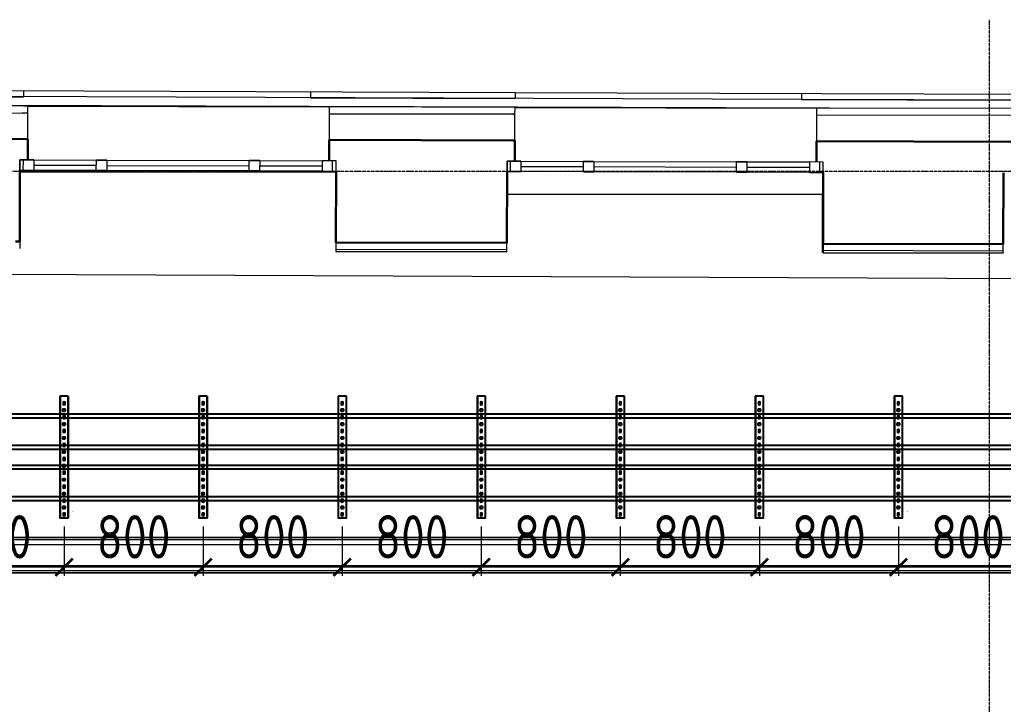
# Model space of a CAD drawing. Header units: millimetres. Extents: x -42533 to 645315, y 3457 to 82611.
# Drawn here: x 441569 to 447229, y 36522 to 40462 of the extents above; entities that cross this region are included whole.
import ezdxf
from ezdxf.enums import TextEntityAlignment as Align

# ---------------------------------------------------------------- set-up
doc = ezdxf.new("R2018")
doc.units = ezdxf.units.MM
doc.linetypes.add('ADSK_Линия сетки', pattern=[25, 20, -2.5, 0, -2.5])
for name, color, linetype in [('00_00_потолок_Панели из стали', 7, 'Continuous'), ('ЭОМ_Лотки авар.', 1, 'Continuous'), ('ЭОМ_Лотки рабочие', 5, 'Continuous')]:
    doc.layers.add(name, color=color, linetype=linetype)
for name, color, linetype, lineweight in [('_ Окна', 7, 'Continuous', 9), ('Окна', 7, 'Continuous', 9), ('Оси', 253, 'Continuous', 9), ('Перекрытие', 7, 'Continuous', 18), ('Стены внутренние', 7, 'Continuous', 18), ('Стены наружные', 7, 'Continuous', 18), ('Стены несущие', 7, 'Continuous', 30), ('Стены отделка', 7, 'Continuous', 30), ('Стены перегородки', 7, 'Continuous', 30), ('Стены штриховка', 7, 'Continuous', 9), ('ШТРИХОВКА', 252, 'Continuous', 15)]:
    doc.layers.add(name, color=color, linetype=linetype, lineweight=lineweight)
doc.styles.get("Standard").update_dxf_attribs({"font": 'arial.ttf'})
doc.styles.add('М2', font='isocpeur.ttf', dxfattribs={"width": 0.8})
doc.dimstyles.new('М2-100', dxfattribs={"dimtxt": 250, "dimasz": 100, "dimexe": 50, "dimexo": 50, "dimgap": 50, "dimtad": 1, "dimdec": 0, "dimzin": 1, "dimtxsty": 'М2', "dimblk": 'ARCHTICK', "dimcen": 2.5, "dimdle": 50, "dimclre": 256, "dimclrt": 256, "dimadec": 0, "dimazin": 0, "dimtfac": 1, "dimtdec": 0, "dimtix": 1, "dimtmove": 1, "dimatfit": 3, "dimldrblk": 'NONE', "dimfxl": 1, "dimtolj": 1, "dimlwd": 9, "dimlwe": 9, "dimarcsym": 1})

# ---------------------------------------------------------------- blocks, each defined once
blk = doc.blocks.new('План 4 этажа')
at = {"layer": '_ Окна', "color": 8, "lineweight": 18}
for p, q in [((25475.582, 13278.738), (25475.74, 13338.737)), ((25475.74, 13338.737), (25555.74, 13338.527)), ((25555.74, 13338.527), (25555.582, 13278.527)), ((25915.58, 13277.579), (25915.738, 13337.579)), ((25915.738, 13337.579), (25975.738, 13337.421)), ((25975.738, 13337.421), (25975.58, 13277.421)), ((26795.577, 13275.263), (26795.735, 13335.262)), ((26795.735, 13335.262), (26855.735, 13335.104)), ((26855.735, 13335.104), (26855.577, 13275.105)), ((27215.734, 13334.157), (27215.576, 13274.157)), ((27295.733, 13333.946), (27215.734, 13334.157)), ((27295.576, 13273.946), (27295.733, 13333.946)), ((28279.092, 13271.357), (28279.25, 13331.357)), ((28279.25, 13331.357), (28359.25, 13331.146)), ((28359.25, 13331.146), (28359.092, 13271.146)), ((28719.091, 13270.199), (28719.249, 13330.198)), ((28719.249, 13330.198), (28779.249, 13330.041)), ((28779.249, 13330.041), (28779.091, 13270.041)), ((29599.088, 13267.882), (29599.246, 13327.882)), ((29599.246, 13327.882), (29659.245, 13327.724)), ((29659.245, 13327.724), (29659.088, 13267.724)), ((30019.244, 13326.776), (30019.086, 13266.776)), ((30099.244, 13326.565), (30019.244, 13326.776)), ((30099.086, 13266.566), (30099.244, 13326.565)), ((25555.582, 13278.527), (25475.582, 13278.738)), ((25975.58, 13277.421), (25915.58, 13277.579)), ((26855.577, 13275.105), (26795.577, 13275.263)), ((27215.576, 13274.157), (27295.576, 13273.946)), ((28359.092, 13271.146), (28279.092, 13271.357)), ((28779.091, 13270.041), (28719.091, 13270.199)), ((29659.088, 13267.724), (29599.088, 13267.882)), ((30019.086, 13266.776), (30099.086, 13266.566))]:
    blk.add_line(p, q, dxfattribs=at)
at = {"layer": '_ Окна', "color": 8}
for p, q in [((25495.582, 13278.685), (25495.74, 13338.685)), ((25555.661, 13308.527), (25915.659, 13307.579)), ((25975.659, 13307.421), (26795.656, 13305.262)), ((26855.656, 13305.104), (27215.655, 13304.157)), ((27275.576, 13273.999), (27275.734, 13333.999)), ((28299.092, 13271.304), (28299.25, 13331.304)), ((30079.086, 13266.618), (30079.244, 13326.618)), ((28359.171, 13301.146), (28719.17, 13300.199)), ((28779.17, 13300.041), (29599.167, 13297.882)), ((29659.167, 13297.724), (30019.165, 13296.776))]:
    blk.add_line(p, q, dxfattribs=at)
at = {"layer": 'Окна', "color": 8}
for p, q in [((25475.74, 13338.737), (25475.582, 13278.738)), ((25555.74, 13338.527), (25475.74, 13338.737)), ((25555.74, 13338.527), (25915.738, 13337.579)), ((25975.738, 13337.421), (25915.738, 13337.579)), ((25975.738, 13337.421), (26795.735, 13335.262)), ((26855.735, 13335.104), (26795.735, 13335.262)), ((26855.735, 13335.104), (27215.734, 13334.157)), ((27295.733, 13333.946), (27215.734, 13334.157)), ((27295.576, 13273.946), (27295.733, 13333.946)), ((28279.25, 13331.357), (28279.092, 13271.357)), ((28359.25, 13331.146), (28279.25, 13331.357)), ((28359.25, 13331.146), (28719.249, 13330.198)), ((28779.249, 13330.041), (28719.249, 13330.198)), ((28779.249, 13330.041), (29599.246, 13327.882)), ((29659.245, 13327.724), (29599.246, 13327.882)), ((29659.245, 13327.724), (30019.244, 13326.776)), ((30099.244, 13326.565), (30019.244, 13326.776)), ((30099.086, 13266.566), (30099.244, 13326.565)), ((25475.582, 13278.738), (25555.582, 13278.527)), ((25915.58, 13277.579), (25555.582, 13278.527)), ((25915.58, 13277.579), (25975.58, 13277.421)), ((26795.577, 13275.263), (25975.58, 13277.421)), ((26795.577, 13275.263), (26855.577, 13275.105)), ((27215.576, 13274.157), (26855.577, 13275.105)), ((27215.576, 13274.157), (27295.576, 13273.946)), ((28279.092, 13271.357), (28359.092, 13271.146)), ((28719.091, 13270.199), (28359.092, 13271.146)), ((28719.091, 13270.199), (28779.091, 13270.041)), ((29599.088, 13267.882), (28779.091, 13270.041)), ((29599.088, 13267.882), (29659.088, 13267.724)), ((30019.086, 13266.776), (29659.088, 13267.724)), ((30019.086, 13266.776), (30099.086, 13266.566))]:
    blk.add_line(p, q, dxfattribs=at)
at = {"layer": 'Оси', "color": 8, "linetype": 'ADSK_Линия сетки'}
for p, q in [((31056.505, -3353.101), (31056.505, 14145.773)), ((-10052.178, 13274.489), (56511.792, 13274.489))]:
    blk.add_line(p, q, dxfattribs=at)
at = {"layer": 'Перекрытие', "color": 8}
for p, q in [((27294.871, 13269.006), (25475.556, 13269.006)), ((27294.871, 13006.343), (27294.871, 13269.006)), ((30094.871, 13140.582), (28278.748, 13140.582)), ((30094.871, 12805.428), (30094.871, 13140.582)), ((25474.871, 13008.739), (25474.871, 12829.006)), ((30097.872, 12805.428), (30094.871, 12805.428)), ((25044.816, 12682.487), (35856.897, 12638.135))]:
    blk.add_line(p, q, dxfattribs=at)
at = {"layer": 'Стены внутренние', "color": 8}
blk.add_line((30097.901, 12816.567), (30094.871, 12816.575), dxfattribs=at)
at = {"layer": 'Стены наружные', "color": 8}
for p, q in [((11516.939, 13749.487), (25496.206, 13702.173)), ((30135.462, 13636.471), (11516.939, 13699.487)), ((22702.229, 13746.686), (28326.891, 13727.608)), ((29973.519, 13687.023), (24348.549, 13706.102)), ((25496.324, 13737.209), (25496.206, 13702.209)), ((27148.653, 13731.605), (27148.534, 13696.605)), ((28326.891, 13727.608), (28326.773, 13692.608)), ((28326.891, 13727.608), (33978.238, 13708.439)), ((29973.637, 13722.023), (29973.519, 13687.023)), ((25496.964, 13648.682), (25496.966, 13649.682)), ((25496.966, 13649.682), (27231.96, 13645.115)), ((25521.556, 13648.618), (27256.55, 13644.05)), ((27148.534, 13696.581), (28326.773, 13692.593)), ((27231.96, 13645.115), (27231.958, 13644.115)), ((38444.288, 13658.291), (29973.519, 13687.023)), ((29973.519, 13687.02), (31185.409, 13682.918)), ((28325.066, 13641.237), (30060.06, 13636.67)), ((28326.954, 13641.232), (28326.956, 13642.232)), ((28326.956, 13642.232), (28805.747, 13640.972))]:
    blk.add_line(p, q, dxfattribs=at)
at = {"layer": 'Стены несущие', "color": 8}
for p, q in [((25521.056, 13458.619), (24437.092, 13461.472)), ((25520.74, 13338.619), (25521.056, 13458.619)), ((27256.05, 13454.051), (27255.734, 13334.051)), ((27256.05, 13454.051), (27256.05, 13454.051)), ((27256.05, 13454.051), (28314.566, 13451.264)), ((28324.566, 13451.238), (28314.566, 13451.264)), ((28324.25, 13331.238), (28324.566, 13451.238)), ((30059.56, 13446.67), (30059.244, 13326.671)), ((30059.56, 13446.67), (31177.883, 13443.726)), ((25474.502, 12868.739), (25475.582, 13278.738)), ((27295.576, 13273.946), (27294.496, 12863.948)), ((28278.013, 12861.358), (28279.092, 13271.357)), ((30099.086, 13266.566), (30098.007, 12856.567)), ((31134.89, 12853.837), (31135.97, 13263.836)), ((25451.35, 12868.8), (25474.502, 12868.739)), ((27294.496, 12863.948), (28278.013, 12861.358)), ((31134.89, 12853.837), (30098.007, 12856.567))]:
    blk.add_line(p, q, dxfattribs=at)
at = {"layer": 'Стены отделка', "color": 8, "lineweight": 9}
for p, q in [((25521.556, 13648.618), (24442.592, 13651.458)), ((25521.45, 13608.618), (25521.556, 13648.618)), ((27256.55, 13644.05), (27256.444, 13604.05)), ((28325.066, 13641.237), (27256.55, 13644.05)), ((25521.45, 13608.618), (25488.298, 13608.705)), ((25521.056, 13458.619), (25521.45, 13608.618)), ((27256.444, 13604.05), (27256.05, 13454.051)), ((28324.961, 13601.237), (28314.961, 13601.264)), ((28324.566, 13451.238), (28324.961, 13601.237)), ((28324.961, 13601.237), (28325.066, 13641.237)), ((30059.955, 13596.67), (30059.56, 13446.67)), ((30060.06, 13636.67), (30059.955, 13596.67)), ((31181.944, 13633.716), (30060.06, 13636.67)), ((28314.566, 13451.264), (28314.566, 13451.264)), ((27294.496, 12863.948), (27294.391, 12823.948)), ((28277.908, 12821.359), (28278.013, 12861.358)), ((30098.007, 12856.567), (30097.901, 12816.567)), ((31134.785, 12813.838), (31134.89, 12853.837)), ((27294.391, 12823.948), (27294.359, 12811.948)), ((27294.359, 12811.948), (28277.876, 12809.359)), ((28277.908, 12821.359), (27294.391, 12823.948)), ((28277.876, 12809.359), (28277.908, 12821.359)), ((30097.901, 12816.567), (30097.87, 12804.567)), ((30097.87, 12804.567), (31134.753, 12801.838)), ((31134.785, 12813.838), (30097.901, 12816.567)), ((31134.753, 12801.838), (31134.785, 12813.838)), ((32527.844, 11166.652), (18267.505, 11166.652)), ((32495.844, 10974.652), (18279.505, 10974.652)), ((18441.505, 10962.652), (32415.844, 10962.652))]:
    blk.add_line(p, q, dxfattribs=at)
at = {"layer": 'Стены перегородки', "color": 8, "lineweight": 18}
for p, q in [((32527.844, 11124.652), (18267.505, 11124.652)), ((18267.505, 11004.652), (32577.844, 11004.652))]:
    blk.add_line(p, q, dxfattribs=at)
at = {"layer": 'Стены штриховка', "color": 8}
for p, q in [((24437.487, 13611.472), (25488.298, 13608.705)), ((27256.444, 13604.05), (28314.961, 13601.264)), ((28314.961, 13601.264), (27256.444, 13604.05)), ((28314.961, 13601.264), (28324.961, 13601.237)), ((31181.838, 13593.716), (30059.955, 13596.67)), ((27294.365, 12813.948), (28277.881, 12811.359)), ((30097.875, 12806.567), (31134.759, 12803.838)), ((32527.844, 11164.652), (18267.505, 11164.652)), ((18279.505, 11154.652), (32515.844, 11154.652)), ((18441.505, 10964.652), (32415.844, 10964.652))]:
    blk.add_line(p, q, dxfattribs=at)
blk = doc.blocks.new('*U1397')
at = {"color": 0, "linetype": 'Continuous', "lineweight": 25}
for p, q in [((-78.8, -46976.1), (-78.8, 0)), ((78.8, -46976.1), (78.8, 0))]:
    blk.add_line(p, q, dxfattribs=at)
blk.add_lwpolyline([(100.8, -46976.1), (100.8, 0), (-100.8, 0), (-100.8, -46976.1)], close=True, dxfattribs=at)
at = {"color": 0, "flags": 9}
for tag, p in [('АРТИКУЛ', (-59.7, -11.8)), ('НАИМЕНОВАНИЕ', (-59.1, -7)), ('ПРИМЕЧАНИЕ', (-58.8, -17.3))]:
    blk.add_attdef(tag, text='', height=2.5, dxfattribs=at).set_placement(p, align=Align.TOP_LEFT)
at = {"color": 0, "lineweight": 30, "flags": 104}
for tag, p in [('ВЫСОТА', (-59.6, -20.9)), ('ДЛИНА', (-59.5, -36.1)), ('ТОЛЩИНА', (-59, -31)), ('ШИРИНА', (-58.9, -25.1))]:
    blk.add_attdef(tag, text='', height=2.5, dxfattribs=at).set_placement(p, align=Align.TOP_LEFT)
blk = doc.blocks.new('*U1514')
at = {"color": 0, "linetype": 'Continuous', "lineweight": 25}
for p, q in [((-78.8, -46398.7), (-78.8, 0)), ((78.8, -46398.7), (78.8, 0))]:
    blk.add_line(p, q, dxfattribs=at)
blk.add_lwpolyline([(100.8, -46398.7), (100.8, 0), (-100.8, 0), (-100.8, -46398.7)], close=True, dxfattribs=at)
at = {"color": 0, "flags": 9}
for tag, p in [('АРТИКУЛ', (-59.7, -11.8)), ('НАИМЕНОВАНИЕ', (-59.1, -7)), ('ПРИМЕЧАНИЕ', (-58.8, -17.3))]:
    blk.add_attdef(tag, text='', height=2.5, dxfattribs=at).set_placement(p, align=Align.TOP_LEFT)
at = {"color": 0, "lineweight": 30, "flags": 104}
for tag, p in [('ВЫСОТА', (-59.6, -20.9)), ('ДЛИНА', (-59.5, -36.1)), ('ТОЛЩИНА', (-59, -31)), ('ШИРИНА', (-58.9, -25.1))]:
    blk.add_attdef(tag, text='', height=2.5, dxfattribs=at).set_placement(p, align=Align.TOP_LEFT)
blk = doc.blocks.new('*U45')
at = {"color": 0, "linetype": 'ByBlock', "lineweight": -2}
for points in [[(24, -700), (24, 0), (-24, 0), (-24, -700)], [(-22.5, -700), (-22.5, 0)], [(22.5, -700), (22.5, 0)], [(-24, -700), (24, -700)]]:
    blk.add_lwpolyline(points, dxfattribs=at)
at = {"color": 254, "transparency": 33554483}
blk.add_lwpolyline([(0, 0.7), (0, -2.2)], dxfattribs=at)
at = {"color": 0, "linetype": 'ByBlock', "lineweight": -2}
for points in [[(-6.7, -54.8, 0.345739), (-6.7, -65.2), (6.7, -65.2, 0.345739), (6.7, -54.8)], [(-5.2, -13.3), (-5.2, -26.7, 0.345739), (5.2, -26.7), (5.2, -13.3, 0.345739)], [(-5.2, -93.3), (-5.2, -106.7, 0.345739), (5.2, -106.7), (5.2, -93.3, 0.345739)], [(-6.7, -134.8, 0.345739), (-6.7, -145.2), (6.7, -145.2, 0.345739), (6.7, -134.8)], [(-6.7, -214.8, 0.345739), (-6.7, -225.2), (6.7, -225.2, 0.345739), (6.7, -214.8)], [(-5.2, -173.3), (-5.2, -186.7, 0.345739), (5.2, -186.7), (5.2, -173.3, 0.345739)], [(-5.2, -253.3), (-5.2, -266.7, 0.345739), (5.2, -266.7), (5.2, -253.3, 0.345739)], [(-6.7, -294.8, 0.345739), (-6.7, -305.2), (6.7, -305.2, 0.345739), (6.7, -294.8)], [(-5.2, -333.3), (-5.2, -346.7, 0.345739), (5.2, -346.7), (5.2, -333.3, 0.345739)], [(-6.7, -374.8, 0.345739), (-6.7, -385.2), (6.7, -385.2, 0.345739), (6.7, -374.8)], [(-5.2, -413.3), (-5.2, -426.7, 0.345739), (5.2, -426.7), (5.2, -413.3, 0.345739)], [(-6.7, -454.8, 0.345739), (-6.7, -465.2), (6.7, -465.2, 0.345739), (6.7, -454.8)], [(-5.2, -493.3), (-5.2, -506.7, 0.345739), (5.2, -506.7), (5.2, -493.3, 0.345739)], [(-6.7, -534.8, 0.345739), (-6.7, -545.2), (6.7, -545.2, 0.345739), (6.7, -534.8)], [(-6.7, -614.8, 0.345739), (-6.7, -625.2), (6.7, -625.2, 0.345739), (6.7, -614.8)], [(-5.2, -573.3), (-5.2, -586.7, 0.345739), (5.2, -586.7), (5.2, -573.3, 0.345739)], [(-5.2, -653.3), (-5.2, -666.7, 0.345739), (5.2, -666.7), (5.2, -653.3, 0.345739)]]:
    blk.add_lwpolyline(points, format="xyb", close=True, dxfattribs=at)
at = {"flags": 9}
for tag, p in [('АРТИКУЛ', (-58.9, -24.5)), ('ПРИМЕЧАНИЕ', (-58.3, -30.8)), ('НАИМЕНОВАНИЕ', (-58.2, -19.4))]:
    blk.add_attdef(tag, p, '', height=2.5, dxfattribs=at)
at = {"lineweight": 30, "flags": 104}
blk.add_attdef('ДЛИНА', text='', height=2.5, dxfattribs=at).set_placement((-57.7, -34.6), align=Align.TOP_LEFT)
blk = doc.blocks.new('_ArchTick')
at = {"color": 0, "linetype": 'ByBlock', "lineweight": 70, "const_width": 0.15}
blk.add_lwpolyline([(-0.5, -0.5), (0.5, 0.5)], dxfattribs=at)
blk = doc.blocks.new('*D1670')
at = {"layer": '00_00_потолок_Панели из стали', "lineweight": 9, "transparency": 16777216}
for p, q in [((441024.2, 37544.1), (441024.2, 37260.6)), ((441824.4, 37543.4), (441824.4, 37260.6))]:
    blk.add_line(p, q, dxfattribs=at)
at = {"layer": '00_00_потолок_Панели из стали', "color": 0, "lineweight": 9, "transparency": 16777216}
blk.add_line((441874.4, 37310.6), (440974.2, 37310.6), dxfattribs=at)
at = {"layer": 'Defpoints', "color": 0, "transparency": 16777216}
for p in [(441024.2, 37594.1), (441824.4, 37593.4), (441024.2, 37310.6)]:
    blk.add_point(p, dxfattribs=at)
at = {"layer": '00_00_потолок_Панели из стали', "color": 0, "lineweight": 9, "transparency": 16777216, "xscale": 100, "yscale": 100, "zscale": 100, "rotation": 180}
blk.add_blockref('_ArchTick', (441024.2, 37310.6), dxfattribs=at)
at = {"layer": '00_00_потолок_Панели из стали', "color": 0, "lineweight": 9, "transparency": 16777216, "xscale": 100, "yscale": 100, "zscale": 100}
blk.add_blockref('_ArchTick', (441824.4, 37310.6), dxfattribs=at)
at = {"layer": '00_00_потолок_Панели из стали', "transparency": 16777216, "insert": (441424.3, 37485.6), "char_height": 250, "attachment_point": 5, "style": 'М2'}
blk.add_mtext('\\A1;800', dxfattribs=at)
blk = doc.blocks.new('_None')
blk = doc.blocks.new('*D1671')
at = {"layer": '00_00_потолок_Панели из стали', "lineweight": 9, "transparency": 16777216}
for p, q in [((441824.4, 37544.1), (441824.4, 37260.6)), ((442624.6, 37543.4), (442624.6, 37260.6))]:
    blk.add_line(p, q, dxfattribs=at)
at = {"layer": '00_00_потолок_Панели из стали', "color": 0, "lineweight": 9, "transparency": 16777216}
blk.add_line((442674.6, 37310.6), (441774.4, 37310.6), dxfattribs=at)
at = {"layer": 'Defpoints', "color": 0, "transparency": 16777216}
for p in [(441824.4, 37594.1), (442624.6, 37593.4), (441824.4, 37310.6)]:
    blk.add_point(p, dxfattribs=at)
at = {"layer": '00_00_потолок_Панели из стали', "color": 0, "lineweight": 9, "transparency": 16777216, "xscale": 100, "yscale": 100, "zscale": 100, "rotation": 180}
blk.add_blockref('_ArchTick', (441824.4, 37310.6), dxfattribs=at)
at = {"layer": '00_00_потолок_Панели из стали', "color": 0, "lineweight": 9, "transparency": 16777216, "xscale": 100, "yscale": 100, "zscale": 100}
blk.add_blockref('_ArchTick', (442624.6, 37310.6), dxfattribs=at)
at = {"layer": '00_00_потолок_Панели из стали', "transparency": 16777216, "insert": (442224.5, 37485.6), "char_height": 250, "attachment_point": 5, "style": 'М2'}
blk.add_mtext('\\A1;800', dxfattribs=at)
blk = doc.blocks.new('*D1672')
at = {"layer": '00_00_потолок_Панели из стали', "lineweight": 9, "transparency": 16777216}
for p, q in [((442624.6, 37544.1), (442624.6, 37260.6)), ((443424.8, 37543.4), (443424.8, 37260.6))]:
    blk.add_line(p, q, dxfattribs=at)
at = {"layer": '00_00_потолок_Панели из стали', "color": 0, "lineweight": 9, "transparency": 16777216}
blk.add_line((443474.8, 37310.6), (442574.6, 37310.6), dxfattribs=at)
at = {"layer": 'Defpoints', "color": 0, "transparency": 16777216}
for p in [(442624.6, 37594.1), (443424.8, 37593.4), (442624.6, 37310.6)]:
    blk.add_point(p, dxfattribs=at)
at = {"layer": '00_00_потолок_Панели из стали', "color": 0, "lineweight": 9, "transparency": 16777216, "xscale": 100, "yscale": 100, "zscale": 100, "rotation": 180}
blk.add_blockref('_ArchTick', (442624.6, 37310.6), dxfattribs=at)
at = {"layer": '00_00_потолок_Панели из стали', "color": 0, "lineweight": 9, "transparency": 16777216, "xscale": 100, "yscale": 100, "zscale": 100}
blk.add_blockref('_ArchTick', (443424.8, 37310.6), dxfattribs=at)
at = {"layer": '00_00_потолок_Панели из стали', "transparency": 16777216, "insert": (443024.7, 37485.6), "char_height": 250, "attachment_point": 5, "style": 'М2'}
blk.add_mtext('\\A1;800', dxfattribs=at)
blk = doc.blocks.new('*D1673')
at = {"layer": '00_00_потолок_Панели из стали', "lineweight": 9, "transparency": 16777216}
for p, q in [((443424.8, 37544.1), (443424.8, 37260.6)), ((444225, 37543.4), (444225, 37260.6))]:
    blk.add_line(p, q, dxfattribs=at)
at = {"layer": '00_00_потолок_Панели из стали', "color": 0, "lineweight": 9, "transparency": 16777216}
blk.add_line((444275, 37310.6), (443374.8, 37310.6), dxfattribs=at)
at = {"layer": 'Defpoints', "color": 0, "transparency": 16777216}
for p in [(443424.8, 37594.1), (444225, 37593.4), (443424.8, 37310.6)]:
    blk.add_point(p, dxfattribs=at)
at = {"layer": '00_00_потолок_Панели из стали', "color": 0, "lineweight": 9, "transparency": 16777216, "xscale": 100, "yscale": 100, "zscale": 100, "rotation": 180}
blk.add_blockref('_ArchTick', (443424.8, 37310.6), dxfattribs=at)
at = {"layer": '00_00_потолок_Панели из стали', "color": 0, "lineweight": 9, "transparency": 16777216, "xscale": 100, "yscale": 100, "zscale": 100}
blk.add_blockref('_ArchTick', (444225, 37310.6), dxfattribs=at)
at = {"layer": '00_00_потолок_Панели из стали', "transparency": 16777216, "insert": (443824.9, 37485.6), "char_height": 250, "attachment_point": 5, "style": 'М2'}
blk.add_mtext('\\A1;800', dxfattribs=at)
blk = doc.blocks.new('*D1674')
at = {"layer": '00_00_потолок_Панели из стали', "lineweight": 9, "transparency": 16777216}
for p, q in [((444225, 37544.1), (444225, 37260.6)), ((445025.2, 37543.4), (445025.2, 37260.6))]:
    blk.add_line(p, q, dxfattribs=at)
at = {"layer": '00_00_потолок_Панели из стали', "color": 0, "lineweight": 9, "transparency": 16777216}
blk.add_line((445075.2, 37310.6), (444175, 37310.6), dxfattribs=at)
at = {"layer": 'Defpoints', "color": 0, "transparency": 16777216}
for p in [(444225, 37594.1), (445025.2, 37593.4), (444225, 37310.6)]:
    blk.add_point(p, dxfattribs=at)
at = {"layer": '00_00_потолок_Панели из стали', "color": 0, "lineweight": 9, "transparency": 16777216, "xscale": 100, "yscale": 100, "zscale": 100, "rotation": 180}
blk.add_blockref('_ArchTick', (444225, 37310.6), dxfattribs=at)
at = {"layer": '00_00_потолок_Панели из стали', "color": 0, "lineweight": 9, "transparency": 16777216, "xscale": 100, "yscale": 100, "zscale": 100}
blk.add_blockref('_ArchTick', (445025.2, 37310.6), dxfattribs=at)
at = {"layer": '00_00_потолок_Панели из стали', "transparency": 16777216, "insert": (444625.1, 37485.6), "char_height": 250, "attachment_point": 5, "style": 'М2'}
blk.add_mtext('\\A1;800', dxfattribs=at)
blk = doc.blocks.new('*D1675')
at = {"layer": '00_00_потолок_Панели из стали', "lineweight": 9, "transparency": 16777216}
for p, q in [((445025.2, 37544.1), (445025.2, 37260.6)), ((445825.4, 37543.4), (445825.4, 37260.6))]:
    blk.add_line(p, q, dxfattribs=at)
at = {"layer": '00_00_потолок_Панели из стали', "color": 0, "lineweight": 9, "transparency": 16777216}
blk.add_line((445875.4, 37310.6), (444975.2, 37310.6), dxfattribs=at)
at = {"layer": 'Defpoints', "color": 0, "transparency": 16777216}
for p in [(445025.2, 37594.1), (445825.4, 37593.4), (445025.2, 37310.6)]:
    blk.add_point(p, dxfattribs=at)
at = {"layer": '00_00_потолок_Панели из стали', "color": 0, "lineweight": 9, "transparency": 16777216, "xscale": 100, "yscale": 100, "zscale": 100, "rotation": 180}
blk.add_blockref('_ArchTick', (445025.2, 37310.6), dxfattribs=at)
at = {"layer": '00_00_потолок_Панели из стали', "color": 0, "lineweight": 9, "transparency": 16777216, "xscale": 100, "yscale": 100, "zscale": 100}
blk.add_blockref('_ArchTick', (445825.4, 37310.6), dxfattribs=at)
at = {"layer": '00_00_потолок_Панели из стали', "transparency": 16777216, "insert": (445425.3, 37485.6), "char_height": 250, "attachment_point": 5, "style": 'М2'}
blk.add_mtext('\\A1;800', dxfattribs=at)
blk = doc.blocks.new('*D1676')
at = {"layer": '00_00_потолок_Панели из стали', "lineweight": 9, "transparency": 16777216}
for p, q in [((445825.4, 37544.1), (445825.4, 37260.6)), ((446625.6, 37543.4), (446625.6, 37260.6))]:
    blk.add_line(p, q, dxfattribs=at)
at = {"layer": '00_00_потолок_Панели из стали', "color": 0, "lineweight": 9, "transparency": 16777216}
blk.add_line((446675.6, 37310.6), (445775.4, 37310.6), dxfattribs=at)
at = {"layer": 'Defpoints', "color": 0, "transparency": 16777216}
for p in [(445825.4, 37594.1), (446625.6, 37593.4), (445825.4, 37310.6)]:
    blk.add_point(p, dxfattribs=at)
at = {"layer": '00_00_потолок_Панели из стали', "color": 0, "lineweight": 9, "transparency": 16777216, "xscale": 100, "yscale": 100, "zscale": 100, "rotation": 180}
blk.add_blockref('_ArchTick', (445825.4, 37310.6), dxfattribs=at)
at = {"layer": '00_00_потолок_Панели из стали', "color": 0, "lineweight": 9, "transparency": 16777216, "xscale": 100, "yscale": 100, "zscale": 100}
blk.add_blockref('_ArchTick', (446625.6, 37310.6), dxfattribs=at)
at = {"layer": '00_00_потолок_Панели из стали', "transparency": 16777216, "insert": (446225.5, 37485.6), "char_height": 250, "attachment_point": 5, "style": 'М2'}
blk.add_mtext('\\A1;800', dxfattribs=at)
blk = doc.blocks.new('*D1677')
at = {"layer": '00_00_потолок_Панели из стали', "lineweight": 9, "transparency": 16777216}
for p, q in [((446625.6, 37544.1), (446625.6, 37260.6)), ((447425.8, 37543.4), (447425.8, 37260.6))]:
    blk.add_line(p, q, dxfattribs=at)
at = {"layer": '00_00_потолок_Панели из стали', "color": 0, "lineweight": 9, "transparency": 16777216}
blk.add_line((447475.8, 37310.6), (446575.6, 37310.6), dxfattribs=at)
at = {"layer": 'Defpoints', "color": 0, "transparency": 16777216}
for p in [(446625.6, 37594.1), (447425.8, 37593.4), (446625.6, 37310.6)]:
    blk.add_point(p, dxfattribs=at)
at = {"layer": '00_00_потолок_Панели из стали', "color": 0, "lineweight": 9, "transparency": 16777216, "xscale": 100, "yscale": 100, "zscale": 100, "rotation": 180}
blk.add_blockref('_ArchTick', (446625.6, 37310.6), dxfattribs=at)
at = {"layer": '00_00_потолок_Панели из стали', "color": 0, "lineweight": 9, "transparency": 16777216, "xscale": 100, "yscale": 100, "zscale": 100}
blk.add_blockref('_ArchTick', (447425.8, 37310.6), dxfattribs=at)
at = {"layer": '00_00_потолок_Панели из стали', "transparency": 16777216, "insert": (447025.7, 37485.6), "char_height": 250, "attachment_point": 5, "style": 'М2'}
blk.add_mtext('\\A1;800', dxfattribs=at)

msp = doc.modelspace()

# ---------------------------------------------------------------- block references
at = {"layer": 'ШТРИХОВКА'}
msp.add_blockref('План 4 этажа', (416094.2, 26315.8), dxfattribs=at)
at = {"layer": 'ЭОМ_Лотки авар.', "color": 1, "rotation": 90}
msp.add_blockref('*U1514', (417741, 38090), dxfattribs=at)
at = {"layer": 'ЭОМ_Лотки рабочие'}
ref = msp.add_blockref('*U45', (441824.4, 37594.1), dxfattribs=dict(at, rotation=180))
lines = msp.add_mtext('700 мм', dxfattribs={"layer": '0', "insert": (441882.1, 37628.7), "char_height": 2.5, "attachment_point": 1, "rotation": 180})
ref.add_attrib('ДЛИНА', '', (441882.1, 37628.7)).embed_mtext(lines)
ref = msp.add_blockref('*U45', (442624.6, 37594.1), dxfattribs=dict(at, rotation=180))
lines = msp.add_mtext('700 мм', dxfattribs={"layer": '0', "insert": (442682.3, 37628.7), "char_height": 2.5, "attachment_point": 1, "rotation": 180})
ref.add_attrib('ДЛИНА', '', (442682.3, 37628.7)).embed_mtext(lines)
ref = msp.add_blockref('*U45', (443424.8, 37594.1), dxfattribs=dict(at, rotation=180))
lines = msp.add_mtext('700 мм', dxfattribs={"layer": '0', "insert": (443482.5, 37628.7), "char_height": 2.5, "attachment_point": 1, "rotation": 180})
ref.add_attrib('ДЛИНА', '', (443482.5, 37628.7)).embed_mtext(lines)
ref = msp.add_blockref('*U45', (444225, 37594.1), dxfattribs=dict(at, rotation=180))
lines = msp.add_mtext('700 мм', dxfattribs={"layer": '0', "insert": (444282.7, 37628.7), "char_height": 2.5, "attachment_point": 1, "rotation": 180})
ref.add_attrib('ДЛИНА', '', (444282.7, 37628.7)).embed_mtext(lines)
ref = msp.add_blockref('*U45', (445025.2, 37594.1), dxfattribs=dict(at, rotation=180))
lines = msp.add_mtext('700 мм', dxfattribs={"layer": '0', "insert": (445082.9, 37628.7), "char_height": 2.5, "attachment_point": 1, "rotation": 180})
ref.add_attrib('ДЛИНА', '', (445082.9, 37628.7)).embed_mtext(lines)
ref = msp.add_blockref('*U45', (445825.4, 37594.1), dxfattribs=dict(at, rotation=180))
lines = msp.add_mtext('700 мм', dxfattribs={"layer": '0', "insert": (445883.1, 37628.7), "char_height": 2.5, "attachment_point": 1, "rotation": 180})
ref.add_attrib('ДЛИНА', '', (445883.1, 37628.7)).embed_mtext(lines)
ref = msp.add_blockref('*U45', (446625.6, 37594.1), dxfattribs=dict(at, rotation=180))
lines = msp.add_mtext('700 мм', dxfattribs={"layer": '0', "insert": (446683.3, 37628.7), "char_height": 2.5, "attachment_point": 1, "rotation": 180})
ref.add_attrib('ДЛИНА', '', (446683.3, 37628.7)).embed_mtext(lines)
at = {"layer": 'ЭОМ_Лотки рабочие', "rotation": 90}
msp.add_blockref('*U1397', (417463.1, 37795.3), dxfattribs=at)

# ---------------------------------------------------------------- dimensions: what is measured, and where the dimension line sits
at = {"layer": '00_00_потолок_Панели из стали'}
for base, p1, p2, picture, middle in [((441024.2, 37310.6), (441824.4, 37593.4), (441024.2, 37594.1), '*D1670', (441424.3, 37485.6)), ((441824.4, 37310.6), (442624.6, 37593.4), (441824.4, 37594.1), '*D1671', (442224.5, 37485.6)), ((442624.6, 37310.6), (443424.8, 37593.4), (442624.6, 37594.1), '*D1672', (443024.7, 37485.6)), ((443424.8, 37310.6), (444225, 37593.4), (443424.8, 37594.1), '*D1673', (443824.9, 37485.6)), ((444225, 37310.6), (445025.2, 37593.4), (444225, 37594.1), '*D1674', (444625.1, 37485.6)), ((445025.2, 37310.6), (445825.4, 37593.4), (445025.2, 37594.1), '*D1675', (445425.3, 37485.6)), ((445825.4, 37310.6), (446625.6, 37593.4), (445825.4, 37594.1), '*D1676', (446225.5, 37485.6)), ((446625.6, 37310.6), (447425.8, 37593.4), (446625.6, 37594.1), '*D1677', (447025.7, 37485.6))]:
    dim = msp.add_linear_dim(base=base, p1=p1, p2=p2, dimstyle='М2-100', dxfattribs=at)
    dim.commit()
    dim.dimension.update_dxf_attribs({"geometry": picture, "text_midpoint": middle})

doc.saveas('drawing.dxf')
